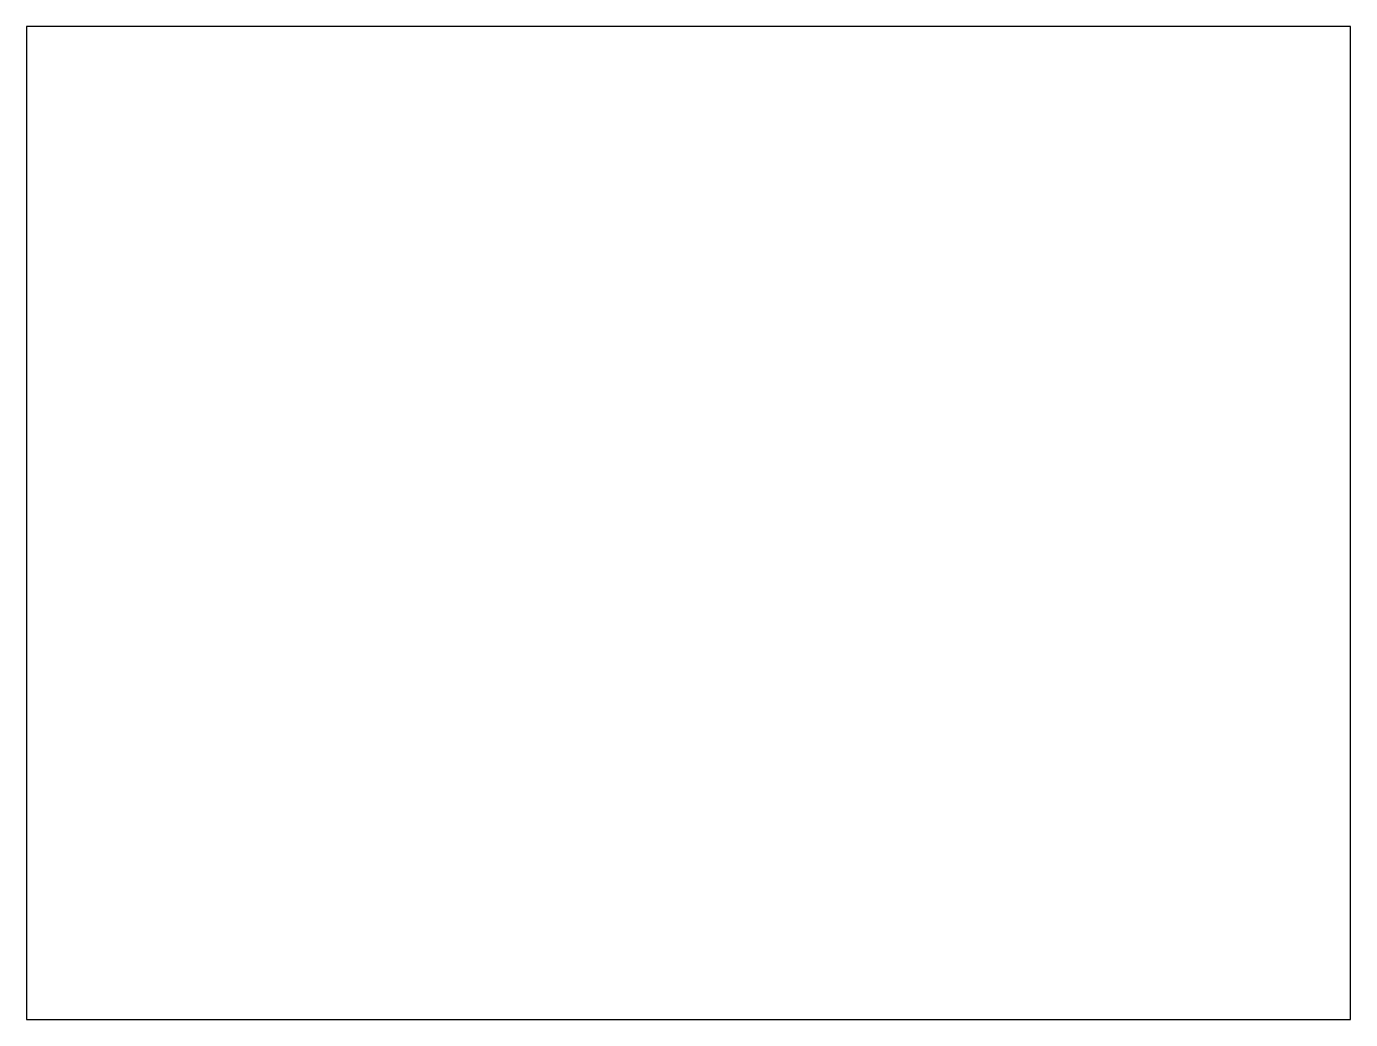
# Model space of a CAD drawing. Header units: millimetres. Extents: x 0 to 40, y 0 to 30.
import ezdxf

# ---------------------------------------------------------------- set-up
doc = ezdxf.new("R2010")
doc.units = ezdxf.units.MM
doc.layers.add('CORTE', color=1, linetype='CONTINUOUS')

msp = doc.modelspace()

# ---------------------------------------------------------------- linework, layer by layer
at = {"layer": 'CORTE'}
for p, q in [((40, 30), (0, 30)), ((0, 30), (0, 0)), ((40, 0), (40, 30)), ((0, 0), (40, 0)), ((0, 0), (40, 0))]:
    msp.add_line(p, q, dxfattribs=at)

doc.saveas('drawing.dxf')
